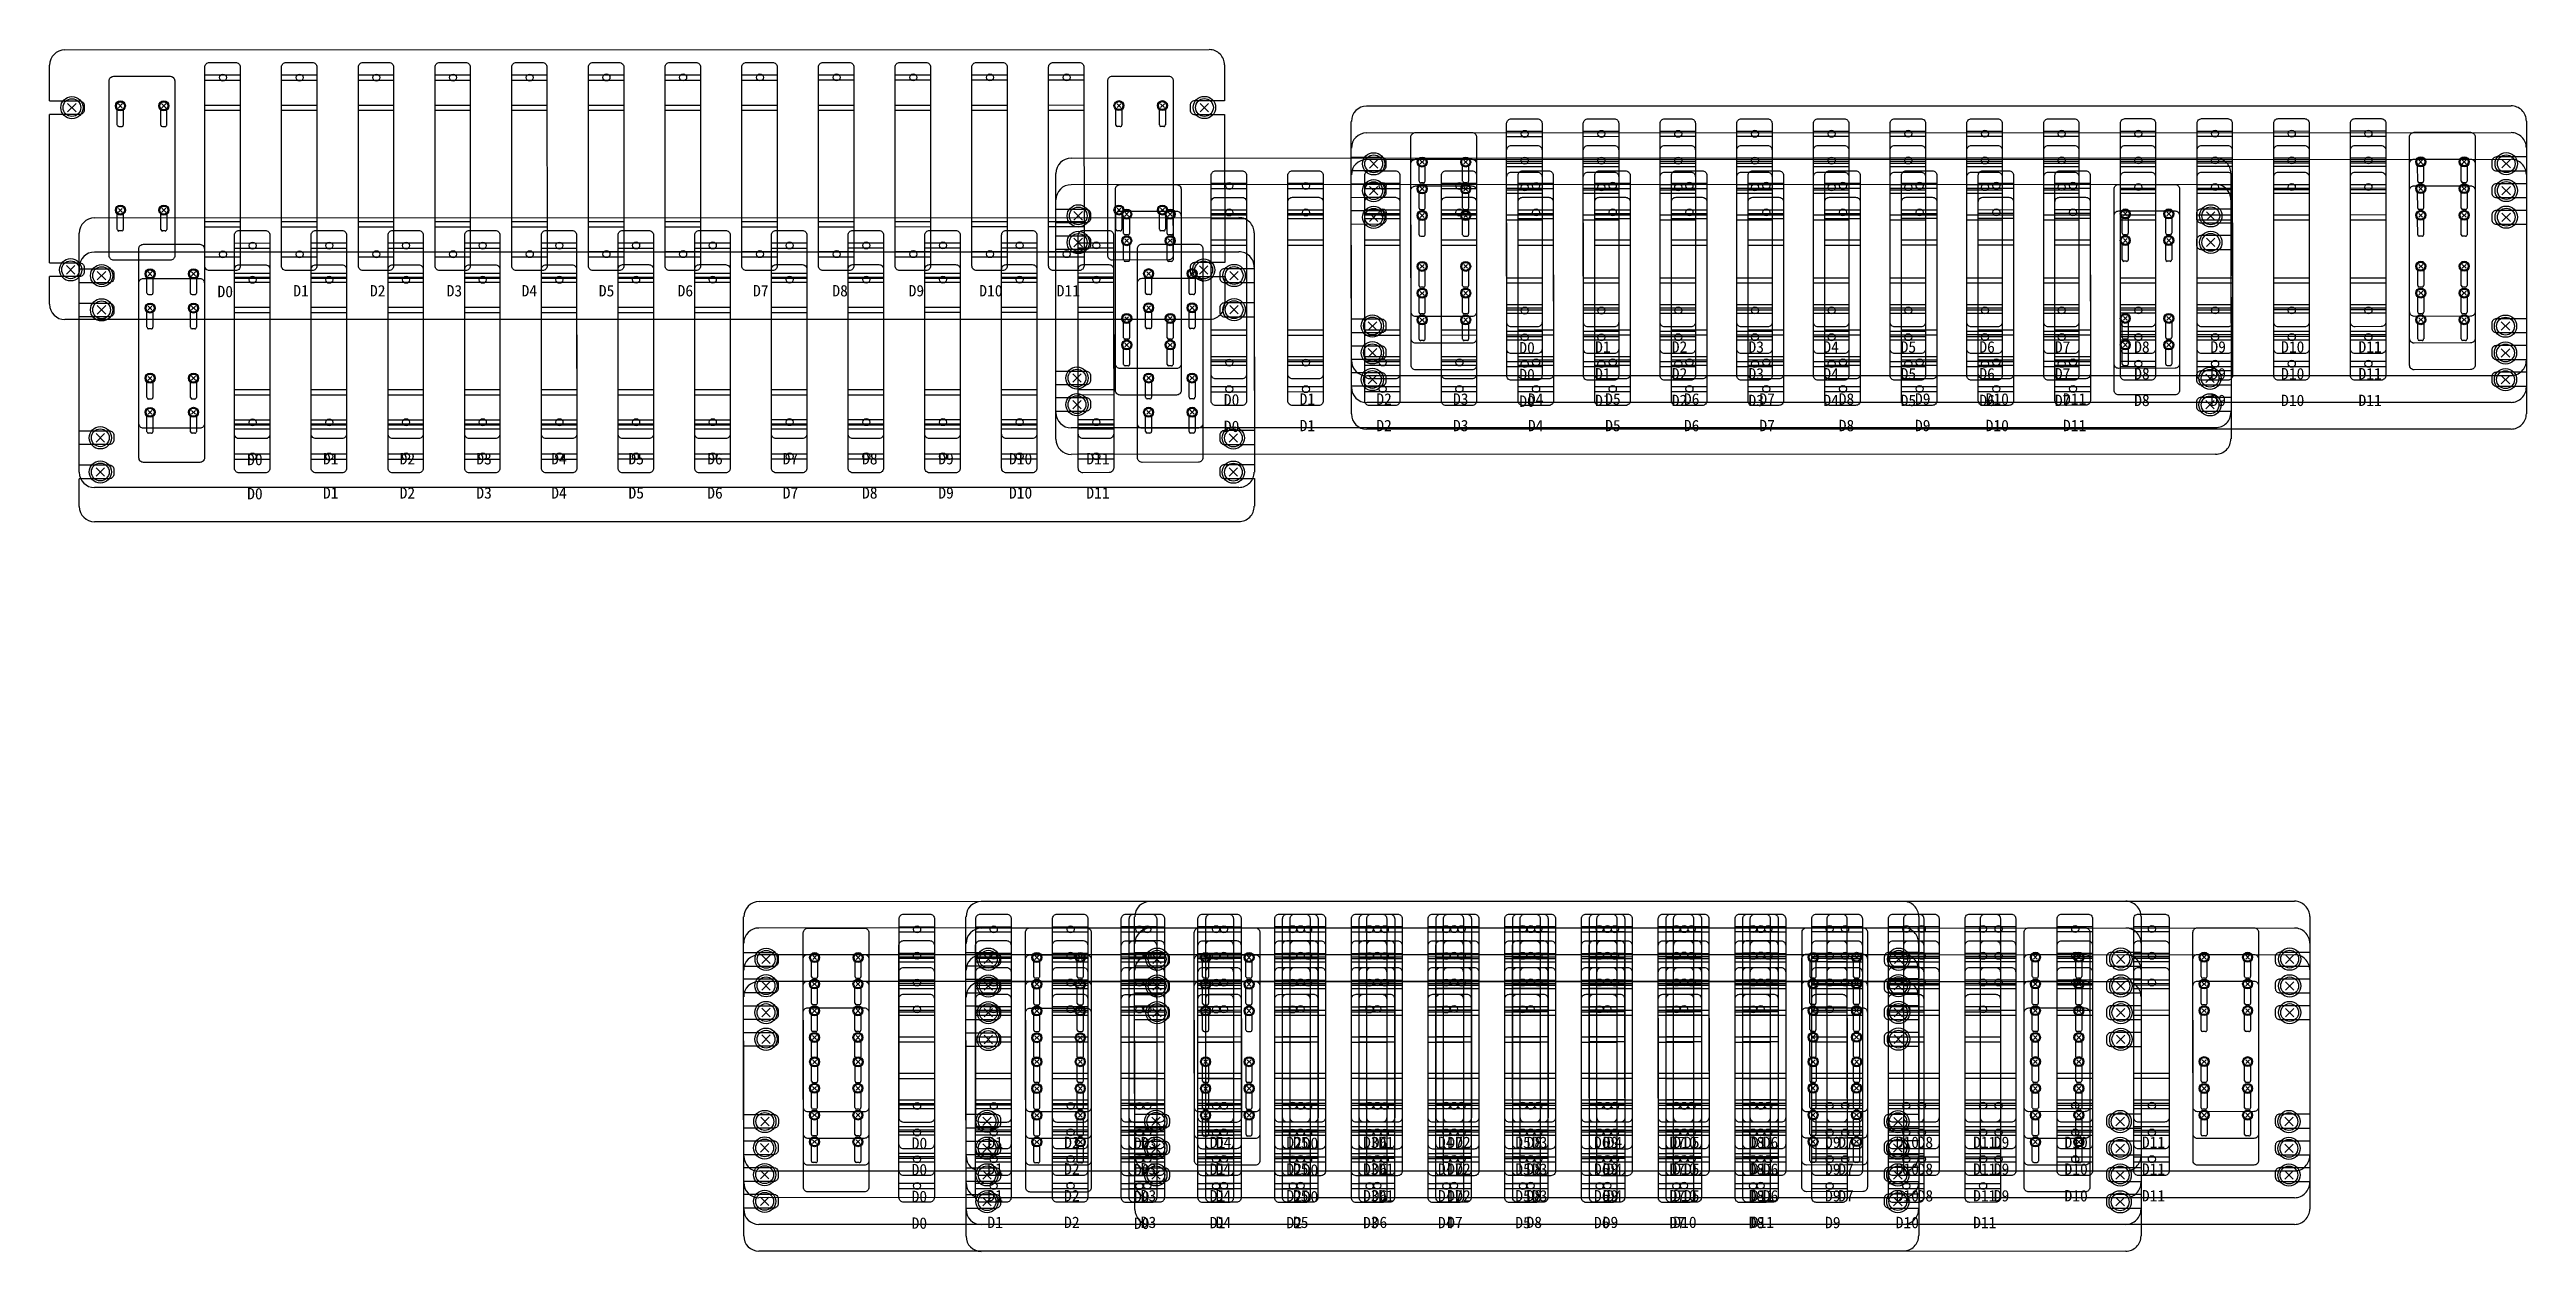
# Model space of a CAD drawing. Extents: x -75138 to 15640, y -12340 to 70479.
# Drawn here: x -75138 to -55353, y 60879 to 70479 of the extents above.
import ezdxf

# ---------------------------------------------------------------- set-up
doc = ezdxf.new("R2010")
doc.units = 0
doc.layers.get('0').update_dxf_attribs({"linetype": 'CONTINUOUS'})
doc.layers.add('轮廓线', color=7, linetype='CONTINUOUS')
doc.styles.get("Standard").update_dxf_attribs({"font": 'SIMFANG.TTF'})

# ---------------------------------------------------------------- blocks, each defined once
blk = doc.blocks.new('接口端子排')
for p, q in [((0, 173.3), (779.1, 173.4)), ((-10.5, 138.5), (-10.5, 162.8)), ((95.3, 156.1), (119.4, 156.1)), ((95.3, 152.6), (119.4, 152.6)), ((147.5, 156.1), (171.6, 156.1)), ((147.5, 152.6), (171.6, 152.6)), ((199.8, 156.1), (223.8, 156.1)), ((199.8, 152.6), (223.8, 152.6)), ((252, 156.1), (276, 156.1)), ((252, 152.6), (276, 152.6)), ((304.2, 156.1), (328.2, 156.1)), ((304.2, 152.6), (328.2, 152.6)), ((356.4, 156.1), (380.5, 156.1)), ((356.4, 152.6), (380.5, 152.6)), ((408.6, 156.1), (432.7, 156.1)), ((408.6, 152.6), (432.7, 152.6)), ((460.9, 156.1), (484.9, 156.1)), ((460.9, 152.6), (484.9, 152.6)), ((513.1, 156.1), (537.1, 156.1)), ((513.1, 152.7), (537.1, 152.7)), ((565.3, 156.1), (589.3, 156.1)), ((565.3, 152.7), (589.3, 152.7)), ((617.5, 156.1), (641.6, 156.2)), ((617.5, 152.7), (641.6, 152.7)), ((669.7, 156.2), (693.8, 156.2)), ((669.7, 152.7), (693.8, 152.7)), ((789.5, 162.9), (789.5, 138.5)), ((95.3, 135.6), (119.4, 135.6)), ((147.5, 135.6), (171.6, 135.6)), ((199.8, 135.6), (223.8, 135.6)), ((252, 135.6), (276, 135.6)), ((304.2, 135.6), (328.2, 135.6)), ((356.4, 135.6), (380.5, 135.6)), ((408.6, 135.6), (432.7, 135.6)), ((460.9, 135.6), (484.9, 135.6)), ((513.1, 135.6), (537.1, 135.6)), ((565.3, 135.6), (589.3, 135.6)), ((617.5, 135.6), (641.6, 135.6)), ((669.7, 135.6), (693.8, 135.7)), ((-10.4, 28.3), (-10.5, 129.1)), ((35.7, 122), (35.7, 132.4)), ((38.7, 120.9), (36.8, 120.9)), ((39.7, 132.3), (39.7, 122)), ((65.3, 122), (65.3, 132.4)), ((68.3, 120.9), (66.4, 120.9)), ((69.3, 132.3), (69.3, 122)), ((95.3, 132.1), (119.4, 132.1)), ((147.5, 132.1), (171.6, 132.1)), ((199.8, 132.1), (223.8, 132.1)), ((252, 132.1), (276, 132.1)), ((304.2, 132.1), (328.2, 132.1)), ((356.4, 132.1), (380.5, 132.1)), ((408.6, 132.1), (432.7, 132.1)), ((460.9, 132.1), (484.9, 132.1)), ((513.1, 132.1), (537.1, 132.1)), ((565.3, 132.2), (589.3, 132.2)), ((617.5, 132.2), (641.6, 132.2)), ((669.7, 132.2), (693.8, 132.2)), ((715.5, 122), (715.5, 132.5)), ((718.5, 121), (716.6, 121)), ((719.5, 132.4), (719.5, 122)), ((745.1, 122), (745.1, 132.5)), ((748.1, 121), (746.2, 121)), ((749.2, 132.4), (749.2, 122)), ((789.5, 129.1), (789.6, 28.3)), ((35.7, 50.9), (35.7, 61.4)), ((39.7, 61.3), (39.7, 50.9)), ((65.3, 50.9), (65.3, 61.4)), ((69.3, 61.3), (69.3, 50.9)), ((95.3, 56.3), (119.4, 56.3)), ((95.3, 52.8), (119.4, 52.8)), ((147.5, 56.3), (171.6, 56.3)), ((147.5, 52.8), (171.6, 52.8)), ((199.8, 56.3), (223.8, 56.3)), ((199.8, 52.8), (223.8, 52.8)), ((252, 56.3), (276, 56.3)), ((252, 52.8), (276, 52.8)), ((304.2, 56.3), (328.3, 56.3)), ((304.2, 52.8), (328.3, 52.8)), ((356.4, 56.3), (380.5, 56.3)), ((356.4, 52.8), (380.5, 52.8)), ((408.6, 56.3), (432.7, 56.3)), ((408.6, 52.8), (432.7, 52.8)), ((460.9, 56.3), (484.9, 56.3)), ((460.9, 52.8), (484.9, 52.8)), ((513.1, 56.3), (537.1, 56.3)), ((513.1, 52.8), (537.1, 52.8)), ((565.3, 56.3), (589.4, 56.3)), ((565.3, 52.8), (589.4, 52.8)), ((617.5, 56.3), (641.6, 56.3)), ((617.5, 52.8), (641.6, 52.8)), ((669.7, 56.3), (693.8, 56.3)), ((669.7, 52.8), (693.8, 52.8)), ((715.5, 51), (715.5, 61.4)), ((719.6, 61.3), (719.6, 51)), ((745.1, 51), (745.1, 61.4)), ((749.2, 61.3), (749.2, 51)), ((38.7, 49.9), (36.8, 49.9)), ((68.3, 49.9), (66.4, 49.9)), ((95.3, 35.8), (119.4, 35.8)), ((147.5, 35.8), (171.6, 35.8)), ((199.8, 35.8), (223.8, 35.8)), ((252, 35.8), (276, 35.8)), ((304.2, 35.8), (328.3, 35.8)), ((356.4, 35.8), (380.5, 35.8)), ((408.6, 35.8), (432.7, 35.8)), ((460.9, 35.8), (484.9, 35.8)), ((513.1, 35.8), (537.1, 35.8)), ((565.3, 35.8), (589.4, 35.8)), ((617.5, 35.8), (641.6, 35.8)), ((669.7, 35.8), (693.8, 35.8)), ((718.5, 49.9), (716.6, 49.9)), ((748.1, 49.9), (746.2, 49.9)), ((-10.4, 0), (-10.4, 18.9)), ((95.3, 32.3), (119.4, 32.3)), ((147.5, 32.3), (171.6, 32.3)), ((199.8, 32.3), (223.8, 32.3)), ((252, 32.3), (276, 32.3)), ((304.2, 32.3), (328.3, 32.3)), ((356.4, 32.3), (380.5, 32.3)), ((408.6, 32.3), (432.7, 32.3)), ((460.9, 32.3), (484.9, 32.3)), ((513.1, 32.3), (537.1, 32.3)), ((565.3, 32.3), (589.4, 32.3)), ((617.5, 32.3), (641.6, 32.3)), ((669.7, 32.3), (693.8, 32.3)), ((789.6, 18.9), (789.6, 0.1)), ((779.1, -10.4), (0, -10.4))]:
    blk.add_line(p, q)
for points in [[(30.1, 152.1, -0.414214), (33.3, 155.2), (71.7, 155.2, -0.414214), (74.8, 152.1), (74.8, 33.1, -0.414214), (71.7, 30), (33.3, 30, -0.414214), (30.2, 33.1)], [(95.3, 161.5, -0.414214), (98.5, 164.6), (116.2, 164.6, -0.414214), (119.4, 161.5), (119.4, 26, -0.414214), (116.2, 22.9), (98.5, 22.9, -0.414214), (95.3, 26)], [(147.5, 161.5, -0.414214), (150.7, 164.6), (168.5, 164.6, -0.414214), (171.6, 161.5), (171.6, 26, -0.414214), (168.5, 22.9), (150.7, 22.9, -0.414214), (147.5, 26)], [(199.8, 161.5, -0.414214), (202.9, 164.6), (220.7, 164.6, -0.414214), (223.8, 161.5), (223.8, 26, -0.414214), (220.7, 22.9), (202.9, 22.9, -0.414214), (199.8, 26)], [(252, 161.5, -0.414214), (255.1, 164.6), (272.9, 164.6, -0.414214), (276, 161.5), (276, 26, -0.414214), (272.9, 22.9), (255.1, 22.9, -0.414214), (252, 26)], [(304.2, 161.5, -0.414214), (307.3, 164.6), (325.1, 164.6, -0.414214), (328.2, 161.5), (328.3, 26.1, -0.414214), (325.1, 22.9), (307.3, 22.9, -0.414214), (304.2, 26.1)], [(356.4, 161.5, -0.414214), (359.5, 164.6), (377.3, 164.6, -0.414214), (380.5, 161.5), (380.5, 26.1, -0.414214), (377.3, 22.9), (359.6, 22.9, -0.414214), (356.4, 26.1)], [(408.6, 161.5, -0.414214), (411.8, 164.6), (429.6, 164.6, -0.414214), (432.7, 161.5), (432.7, 26.1, -0.414214), (429.6, 22.9), (411.8, 22.9, -0.414214), (408.6, 26.1)], [(460.9, 161.5, -0.414214), (464, 164.6), (481.8, 164.6, -0.414214), (484.9, 161.5), (484.9, 26.1, -0.414214), (481.8, 22.9), (464, 22.9, -0.414214), (460.9, 26.1)], [(513.1, 161.5, -0.414214), (516.2, 164.6), (534, 164.6, -0.414214), (537.1, 161.5), (537.1, 26.1, -0.414214), (534, 22.9), (516.2, 22.9, -0.414214), (513.1, 26.1)], [(565.3, 161.5, -0.414214), (568.4, 164.6), (586.2, 164.6, -0.414214), (589.3, 161.5), (589.4, 26.1, -0.414214), (586.2, 22.9), (568.4, 22.9, -0.414214), (565.3, 26.1)], [(617.5, 161.5, -0.414214), (620.6, 164.6), (638.4, 164.6, -0.414214), (641.6, 161.5), (641.6, 26.1, -0.414214), (638.4, 22.9), (620.7, 22.9, -0.414214), (617.5, 26.1)], [(669.7, 161.5, -0.414214), (672.9, 164.6), (690.6, 164.6, -0.414214), (693.8, 161.5), (693.8, 26.1, -0.414214), (690.7, 23), (672.9, 22.9, -0.414214), (669.7, 26.1)], [(710, 152.1, -0.414214), (713.1, 155.3), (751.5, 155.3, -0.414214), (754.6, 152.1), (754.6, 33.2, -0.414214), (751.5, 30.1), (713.1, 30, -0.414214), (710, 33.2)]]:
    blk.add_lwpolyline(points, format="xyb", close=True)
for points in [[(-10.5, 138.5), (10, 138.5, -0.414214), (13.1, 135.3), (13.1, 132.2, -0.414214), (10, 129.1), (-10.5, 129.1)], [(789.5, 138.5), (769.1, 138.5, 0.414214), (766, 135.3), (766, 132.2, 0.414214), (769.1, 129.1), (789.5, 129.1)], [(-10.4, 28.3), (10, 28.3, -0.414214), (13.1, 25.2), (13.1, 22.1, -0.414214), (10, 18.9), (-10.4, 18.9)], [(789.6, 28.3), (769.1, 28.3, 0.414214), (766, 25.2), (766, 22.1, 0.414214), (769.1, 18.9), (789.6, 18.9)]]:
    blk.add_lwpolyline(points, format="xyb")
for centre in [(107.6, 154.3), (159.8, 154.3), (212.1, 154.3), (264.3, 154.3), (316.5, 154.3), (368.7, 154.4), (420.9, 154.4), (473.2, 154.4), (525.4, 154.4), (577.6, 154.4), (629.8, 154.4), (682, 154.4), (107.6, 34), (159.8, 34), (212.1, 34.1), (264.3, 34.1), (316.5, 34.1), (368.7, 34.1), (420.9, 34.1), (473.2, 34.1), (525.4, 34.1), (577.6, 34.1), (629.8, 34.1), (682, 34.1)]:
    blk.add_circle(centre, 2.38)
for centre, radius, start, end in [((0, 162.8), 10.4, 90.0048, 180.0048), ((779.1, 162.9), 10.4, 0.0048, 90.0048), ((36.8, 122), 1.04, 180.0048, 270.0048), ((38.7, 122), 1.04, 270.0048, 0.0048), ((66.4, 122), 1.04, 180.0048, 270.0048), ((68.3, 122), 1.04, 270.0048, 0.0048), ((716.6, 122), 1.04, 180.0048, 270.0048), ((718.5, 122), 1.04, 270.0048, 0.0048), ((746.2, 122), 1.04, 180.0048, 270.0048), ((748.1, 122), 1.04, 270.0048, 0.0048), ((36.8, 50.9), 1.04, 180.0048, 270.0048), ((38.7, 50.9), 1.04, 270.0048, 0.0048), ((66.4, 50.9), 1.04, 180.0048, 270.0048), ((68.3, 50.9), 1.04, 270.0048, 0.0048), ((716.6, 51), 1.04, 180.0048, 270.0048), ((718.5, 51), 1.04, 270.0048, 0.0048), ((746.2, 51), 1.04, 180.0048, 270.0048), ((748.1, 51), 1.04, 270.0048, 0.0048), ((779.1, 0.1), 10.4, 270.0048, 0.0048), ((0, 0), 10.4, 180.0048, 270.0048)]:
    blk.add_arc(centre, radius, start, end)
at = {"layer": '轮廓线'}
for p, q in [((1.9, 131), (7.6, 136.8)), ((7.6, 131), (1.9, 136.8)), ((36.5, 133.8), (39.1, 136.4)), ((39.1, 133.8), (36.5, 136.4)), ((66.1, 133.8), (68.7, 136.4)), ((68.7, 133.8), (66.1, 136.4)), ((716.3, 133.9), (718.9, 136.5)), ((718.9, 133.9), (716.3, 136.5)), ((745.9, 133.9), (748.5, 136.5)), ((748.5, 133.9), (745.9, 136.5)), ((772.9, 131), (778.6, 136.7)), ((778.6, 131), (772.9, 136.7)), ((36.5, 62.8), (39.1, 65.3)), ((39.1, 62.8), (36.5, 65.3)), ((66.1, 62.8), (68.7, 65.4)), ((68.7, 62.8), (66.1, 65.4)), ((716.3, 62.8), (718.9, 65.4)), ((718.9, 62.8), (716.3, 65.4)), ((745.9, 62.8), (748.5, 65.4)), ((748.5, 62.8), (745.9, 65.4)), ((1.1, 20.6), (6.8, 26.4)), ((6.8, 20.6), (1.1, 26.4)), ((772.4, 20.5), (778.2, 26.2)), ((778.2, 20.5), (772.4, 26.2))]:
    blk.add_line(p, q, dxfattribs=at)
for centre, radius in [((4.8, 133.9), 7.58), ((4.8, 133.9), 6.06), ((37.8, 135.1), 3.4), ((37.8, 135.1), 2.72), ((67.4, 135.1), 3.4), ((67.4, 135.1), 2.72), ((717.6, 135.2), 3.4), ((717.6, 135.2), 2.72), ((747.2, 135.2), 3.4), ((747.2, 135.2), 2.72), ((775.8, 133.9), 7.58), ((775.8, 133.9), 6.06), ((37.8, 64.1), 3.4), ((67.4, 64.1), 3.4), ((717.6, 64.1), 3.4), ((747.2, 64.1), 3.4), ((37.8, 64.1), 2.72), ((67.4, 64.1), 2.72), ((717.6, 64.1), 2.72), ((747.2, 64.1), 2.72), ((3.9, 23.5), 7.58), ((3.9, 23.5), 6.06), ((775.3, 23.3), 7.58), ((775.3, 23.3), 6.06)]:
    blk.add_circle(centre, radius, dxfattribs=at)
at = {"color": 4, "char_height": 7.767, "width": 193.224, "attachment_point": 1, "rotation": 0.0048}
for s, insert in [('{\\fSimSun|b0|i0|c134|p2;D0}', (103.9, 12.6)), ('{\\fSimSun|b0|i0|c134|p2;D}1', (155.5, 13.1)), ('{\\fSimSun|b0|i0|c134|p2;D}2', (207.7, 13.1)), ('{\\fSimSun|b0|i0|c134|p2;D}3', (259.9, 13.1)), ('{\\fSimSun|b0|i0|c134|p2;D}4', (310.9, 13.1)), ('{\\fSimSun|b0|i0|c134|p2;D}5', (363.5, 13.1)), ('{\\fSimSun|b0|i0|c134|p2;D}6', (417.1, 13.1)), ('{\\fSimSun|b0|i0|c134|p2;D}7', (468.5, 13.1)), ('{\\fSimSun|b0|i0|c134|p2;D}8', (522.5, 13.1)), ('{\\fSimSun|b0|i0|c134|p2;D}9', (574.4, 13.1)), ('{\\fSimSun|b0|i0|c134|p2;D}10', (622.5, 13.1)), ('{\\fSimSun|b0|i0|c134|p2;D}11', (675.2, 13.1))]:
    blk.add_mtext(s, dxfattribs=dict(at, insert=insert))

msp = doc.modelspace()

# ---------------------------------------------------------------- block references
at = {"xscale": 11.73268420932961, "yscale": 11.73268420932885, "zscale": 11.73268420932776, "rotation": 0.00482826623113558}
for p in [(-75015, 68444), (-64617, 67995), (-64617, 67781), (-66977, 67579), (-64617, 67568), (-66977, 67367), (-74778, 67102), (-74778, 66829), (-69470, 61641), (-67695, 61642), (-66347, 61642), (-69471, 61430), (-67695, 61428), (-66347, 61428), (-69471, 61216), (-67695, 61215), (-66347, 61215), (-69471, 61003), (-67695, 61001)]:
    msp.add_blockref('接口端子排', p, dxfattribs=at)

doc.saveas('drawing.dxf')
